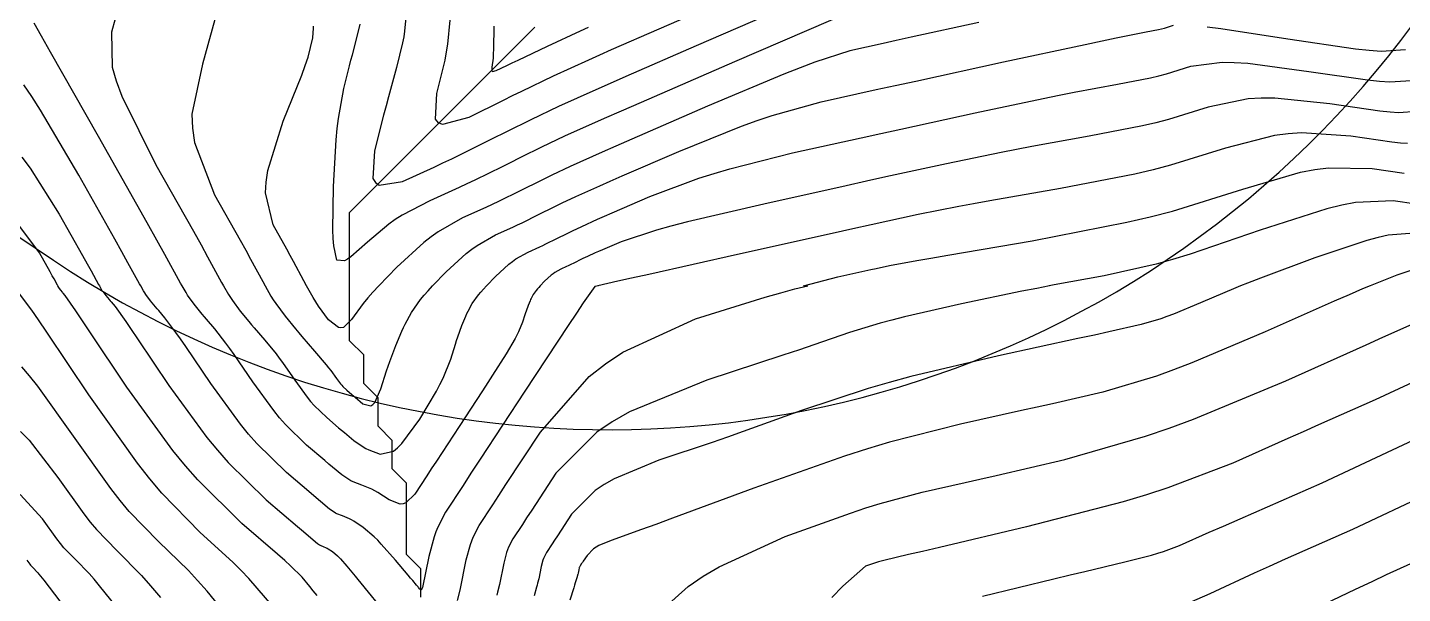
# Model space of a CAD drawing. Header units: metres. Extents: x 837475 to 838479, y 1189012 to 1191015.
# Drawn here: x 838040.3 to 838136.8, y 1189978.4 to 1190018.1 of the extents above; entities that cross this region are included whole.
import ezdxf

# ---------------------------------------------------------------- set-up
doc = ezdxf.new("R2010")
doc.units = ezdxf.units.M
doc.header["$LTSCALE"] = 0.3
for name, color, linetype in [('COTAS 10', 1, 'Continuous'), ('COTAS INT', 252, 'Continuous'), ('DRENAJE', 5, 'Continuous'), ('VIA2', 121, 'Continuous')]:
    doc.layers.add(name, color=color, linetype=linetype)

msp = doc.modelspace()

# ---------------------------------------------------------------- linework, layer by layer
at = {"layer": 'COTAS 10'}
for points in [[(838046.751, 1190019.682), (838046.232, 1190017.811), (838046.276, 1190015.34), (838046.555, 1190014.389), (838046.951, 1190013.321), (838049.349, 1190008.498), (838051.974, 1190003.839), (838052.514, 1190002.874), (838052.973, 1190002.05), (838053.955, 1190000.249), (838054.095, 1190000), (838054.431, 1189999.404), (838054.57, 1189999.182), (838054.714, 1189998.966), (838055.26, 1189998.233), (838055.869, 1189997.497), (838056.052, 1189997.279), (838056.241, 1189997.056), (838056.975, 1189996.202), (838057.769, 1189995.227), (838057.996, 1189994.929), (838058.225, 1189994.617), (838059.08, 1189993.389), (838059.956, 1189992.189), (838060.199, 1189991.895), (838060.442, 1189991.618), (838061.322, 1189990.756), (838062.15, 1189990.051), (838062.36, 1189989.874), (838062.563, 1189989.704), (838063.227, 1189989.151), (838063.881, 1189988.697), (838064.077, 1189988.588), (838064.28, 1189988.488), (838065.067, 1189988.186), (838066, 1189988.409), (838066.295, 1189988.639), (838066.605, 1189988.943), (838067.859, 1189990.645), (838069.017, 1189992.618), (838069.266, 1189993.092), (838069.486, 1189993.533), (838070.023, 1189994.866), (838070.348, 1189995.911), (838070.434, 1189996.172), (838070.518, 1189996.42), (838070.806, 1189997.214), (838071.086, 1189997.885), (838071.165, 1189998.057), (838071.245, 1189998.222), (838071.537, 1189998.767), (838071.965, 1189999.364), (838072.13, 1189999.562), (838072.316, 1189999.774), (838072.53, 1190000), (838073.155, 1190000.659), (838074.098, 1190001.517), (838074.35, 1190001.712), (838074.597, 1190001.889), (838075.453, 1190002.374), (838076.265, 1190002.741), (838076.484, 1190002.843), (838076.701, 1190002.946), (838077.465, 1190003.321), (838078.188, 1190003.681), (838078.379, 1190003.774), (838078.566, 1190003.865), (838079.21, 1190004.173), (838080.32, 1190004.671), (838080.802, 1190004.882), (838081.358, 1190005.125), (838083.996, 1190006.268), (838087.433, 1190007.559), (838088.494, 1190007.895), (838089.602, 1190008.223), (838093.996, 1190009.329), (838098.821, 1190010.398), (838100.201, 1190010.701), (838101.599, 1190011.007), (838106.807, 1190012.14), (838111.584, 1190013.152), (838112.71, 1190013.381), (838113.752, 1190013.589), (838116.807, 1190014.157), (838119.115, 1190014.608), (838119.687, 1190014.742), (838120.229, 1190014.88), (838121.94, 1190015.41), (838124.135, 1190015.693), (838124.981, 1190015.675), (838125.931, 1190015.616), (838130.223, 1190015.053), (838134.345, 1190014.447), (838135.187, 1190014.36), (838135.9, 1190014.309), (838137.394, 1190014.415)], [(838087.961, 1190019.464), (838084.614, 1190018.009), (838081.281, 1190016.555), (838080.458, 1190016.189), (838079.677, 1190015.839), (838077.216, 1190014.71), (838074.98, 1190013.644), (838074.342, 1190013.334), (838073.695, 1190013.017), (838071.288, 1190011.819), (838069.448, 1190011.323), (838069.158, 1190011.449), (838068.964, 1190011.688), (838069.054, 1190013.503), (838069.629, 1190015.848), (838069.739, 1190016.421), (838069.828, 1190016.962), (838069.974, 1190018.642)], [(838137.602, 1190003.692), (838135.793, 1190003.554), (838135.083, 1190003.394), (838134.282, 1190003.182), (838130.637, 1190001.977), (838126.829, 1190000.551), (838125.926, 1190000.2), (838125.423, 1190000), (838125.089, 1189999.867), (838122.614, 1189998.823), (838120.731, 1189998.026), (838120.268, 1189997.849), (838119.83, 1189997.691), (838118.458, 1189997.281), (838116.191, 1189996.772), (838115.188, 1189996.552), (838114.022, 1189996.298), (838108.458, 1189995.094), (838102.308, 1189993.638), (838100.772, 1189993.225), (838099.309, 1189992.808), (838094.631, 1189991.266), (838090.539, 1189989.775), (838089.446, 1189989.389), (838088.371, 1189989.016), (838084.631, 1189987.767), (838081.483, 1189986.474), (838080.781, 1189986.072), (838080.153, 1189985.652), (838078.495, 1189983.976), (838077.509, 1189982.472), (838077.304, 1189982.159), (838077.129, 1189981.892), (838076.744, 1189981.3), (838076.57, 1189980.969), (838076.528, 1189980.865), (838076.489, 1189980.756), (838076.373, 1189980.318), (838076.193, 1189979.447), (838076.119, 1189979.135), (838076.087, 1189979.012), (838076.051, 1189978.874), (838075.882, 1189978.243)], [(838057.618, 1189977.434), (838055.868, 1189979.464), (838055.322, 1189980.033), (838054.748, 1189980.605), (838052.453, 1189982.697), (838049.753, 1189985.463), (838048.924, 1189986.46), (838048.06, 1189987.558), (838044.649, 1189992.357), (838041.688, 1189996.762), (838041.108, 1189997.611), (838040.633, 1189998.299), (838039.785, 1189999.445)], [(838120.932, 1189977.381), (838123.301, 1189978.423), (838126.408, 1189979.866), (838127.452, 1189980.339), (838128.576, 1189980.844), (838133.301, 1189982.932), (838138.656, 1189985.465)]]:
    msp.add_lwpolyline(points, dxfattribs=at)
at = {"layer": 'COTAS INT'}
for points in [[(838053.674, 1190019.357), (838052.623, 1190015.566), (838051.872, 1190012.047), (838051.909, 1190011.057), (838052.052, 1190010.059), (838053.456, 1190006.395), (838055.25, 1190003.203), (838055.64, 1190002.503), (838055.983, 1190001.882), (838056.833, 1190000.3), (838057.002, 1190000), (838057.406, 1189999.281), (838057.575, 1189999.014), (838057.747, 1189998.753), (838058.406, 1189997.868), (838059.141, 1189996.98), (838059.361, 1189996.718), (838059.589, 1189996.449), (838060.475, 1189995.418), (838061.281, 1189994.471), (838061.458, 1189994.255), (838061.616, 1189994.058), (838062.022, 1189993.513), (838062.3, 1189993.132), (838062.377, 1189993.038), (838062.454, 1189992.95), (838062.733, 1189992.677), (838063.077, 1189992.387), (838063.194, 1189992.289), (838063.321, 1189992.183), (838063.862, 1189991.736), (838064.424, 1189991.592), (838064.565, 1189991.677), (838064.699, 1189991.816), (838065.132, 1189992.769), (838065.528, 1189994.03), (838065.64, 1189994.363), (838065.752, 1189994.689), (838066.163, 1189995.807), (838066.585, 1189996.817), (838066.704, 1189997.075), (838066.823, 1189997.324), (838067.263, 1189998.144), (838067.907, 1189999.042), (838068.156, 1189999.341), (838068.435, 1189999.66), (838068.757, 1190000), (838069.698, 1190000.992), (838071.118, 1190002.283), (838071.496, 1190002.577), (838071.868, 1190002.842), (838073.156, 1190003.572), (838074.379, 1190004.125), (838074.709, 1190004.279), (838075.035, 1190004.434), (838076.185, 1190004.998), (838077.273, 1190005.539), (838077.56, 1190005.68), (838077.842, 1190005.818), (838078.811, 1190006.28), (838080.482, 1190007.03), (838081.206, 1190007.348), (838082.044, 1190007.714), (838086.014, 1190009.434), (838090.413, 1190011.204), (838091.521, 1190011.602), (838092.582, 1190011.959), (838096.014, 1190012.916), (838099.875, 1190013.768), (838101.206, 1190014.059), (838102.65, 1190014.374), (838108.809, 1190015.711), (838114.539, 1190016.943), (838115.713, 1190017.192), (838116.708, 1190017.4), (838118.809, 1190017.82), (838119.67, 1190017.989), (838119.883, 1190018.039), (838120.085, 1190018.09), (838120.724, 1190018.288)], [(838098.357, 1190019.349), (838089.934, 1190015.714), (838083.373, 1190012.872), (838081.987, 1190012.267), (838080.788, 1190011.74), (838078.014, 1190010.495), (838076.394, 1190009.722), (838075.923, 1190009.493), (838075.442, 1190009.257), (838073.624, 1190008.352), (838071.704, 1190007.41), (838071.158, 1190007.152), (838070.606, 1190006.894), (838068.563, 1190005.97), (838066.623, 1190004.965), (838066.137, 1190004.656), (838065.672, 1190004.334), (838064.177, 1190003.06), (838063.027, 1190002.038), (838062.78, 1190001.876), (838062.565, 1190001.765), (838062.045, 1190001.799), (838061.814, 1190002.819), (838061.781, 1190003.33), (838061.761, 1190003.94), (838061.8, 1190006.967), (838061.986, 1190010.257), (838062.059, 1190011.033), (838062.141, 1190011.75), (838062.514, 1190013.85), (838062.92, 1190015.44), (838063.023, 1190015.835), (838063.122, 1190016.21), (838063.445, 1190017.402), (838063.683, 1190018.368)], [(838137.788, 1190012.239), (838136.519, 1190012.149), (838135.914, 1190012.193), (838135.199, 1190012.266), (838131.699, 1190012.781), (838127.823, 1190013.174), (838126.871, 1190013.171), (838125.971, 1190013.12), (838123.157, 1190012.532), (838120.372, 1190011.67), (838119.49, 1190011.446), (838118.561, 1190011.228), (838114.805, 1190010.494), (838110.796, 1190009.778), (838109.707, 1190009.571), (838108.628, 1190009.36), (838104.805, 1190008.57), (838100.549, 1190007.64), (838099.196, 1190007.343), (838097.767, 1190007.027), (838091.978, 1190005.743), (838086.622, 1190004.486), (838085.467, 1190004.189), (838084.454, 1190003.914), (838081.978, 1190003.102), (838080.672, 1190002.537), (838080.397, 1190002.416), (838080.159, 1190002.312), (838079.609, 1190002.065), (838079.29, 1190001.913), (838079.198, 1190001.868), (838079.103, 1190001.822), (838078.745, 1190001.644), (838078.367, 1190001.458), (838078.26, 1190001.407), (838078.151, 1190001.357), (838077.749, 1190001.175), (838077.326, 1190000.935), (838077.203, 1190000.847), (838077.079, 1190000.751), (838076.612, 1190000.326), (838076.303, 1190000), (838076.197, 1189999.888), (838076.105, 1189999.783), (838076.023, 1189999.685), (838075.811, 1189999.39), (838075.667, 1189999.12), (838075.627, 1189999.038), (838075.588, 1189998.953), (838075.45, 1189998.621), (838075.307, 1189998.228), (838075.265, 1189998.105), (838075.223, 1189997.976), (838075.062, 1189997.459), (838074.784, 1189996.78), (838074.668, 1189996.549), (838074.534, 1189996.299), (838073.912, 1189995.243), (838072.96, 1189993.744), (838072.62, 1189993.216), (838072.246, 1189992.638), (838070.618, 1189990.144), (838069.019, 1189987.702), (838068.663, 1189987.157), (838068.344, 1189986.67), (838067.509, 1189985.386), (838066.872, 1189984.771), (838066.679, 1189984.705), (838066.479, 1189984.685), (838065.696, 1189984.99), (838064.899, 1189985.512), (838064.69, 1189985.629), (838064.487, 1189985.734), (838063.794, 1189986.013), (838063.176, 1189986.247), (838063.019, 1189986.324), (838062.869, 1189986.405), (838062.378, 1189986.743), (838061.725, 1189987.289), (838061.473, 1189987.503), (838061.19, 1189987.743), (838059.91, 1189988.835), (838058.429, 1189990.285), (838058.02, 1189990.752), (838057.612, 1189991.246), (838056.138, 1189993.266), (838054.835, 1189995.177), (838054.533, 1189995.603), (838054.257, 1189995.983), (838053.475, 1189996.985), (838052.892, 1189997.663), (838052.742, 1189997.84), (838052.597, 1189998.013), (838052.113, 1189998.597), (838051.68, 1189999.179), (838051.566, 1189999.351), (838051.455, 1189999.527), (838051.189, 1190000), (838051.078, 1190000.198), (838049.975, 1190002.2), (838049.406, 1190003.215), (838048.724, 1190004.43), (838045.309, 1190010.481), (838041.96, 1190016.4), (838041.319, 1190017.531), (838040.801, 1190018.442)], [(838107.065, 1190018.471), (838102.314, 1190017.44), (838101.274, 1190017.214), (838100.355, 1190017.013), (838098.032, 1190016.503), (838095.561, 1190015.695), (838094.548, 1190015.308), (838093.393, 1190014.849), (838088.032, 1190012.599), (838082.73, 1190010.302), (838081.611, 1190009.814), (838080.644, 1190009.389), (838078.412, 1190008.388), (838077.118, 1190007.77), (838076.742, 1190007.587), (838076.357, 1190007.398), (838074.905, 1190006.675), (838073.37, 1190005.922), (838072.933, 1190005.715), (838072.492, 1190005.509), (838070.859, 1190004.771), (838069.139, 1190003.796), (838068.642, 1190003.441), (838068.137, 1190003.049), (838066.241, 1190001.325), (838064.979, 1190000), (838064.566, 1189999.566), (838064.2, 1189999.152), (838063.877, 1189998.769), (838063.065, 1189997.651), (838062.492, 1189997.092), (838062.32, 1189997.062), (838062.143, 1189997.087), (838061.454, 1189997.625), (838060.745, 1189998.585), (838060.554, 1189998.875), (838060.366, 1189999.176), (838059.906, 1190000), (838059.71, 1190000.352), (838058.992, 1190001.713), (838058.765, 1190002.131), (838058.526, 1190002.567), (838057.564, 1190004.292), (838057.04, 1190006.525), (838057.078, 1190007.282), (838057.195, 1190008.099), (838058.278, 1190011.551), (838059.569, 1190014.787), (838059.818, 1190015.469), (838060.019, 1190016.058), (838060.353, 1190017.408), (838060.39, 1190018.073), (838060.405, 1190018.229)], [(838066.9, 1190019.06), (838066.791, 1190017.869), (838066.724, 1190017.477), (838066.642, 1190017.057), (838066.211, 1190015.315), (838065.651, 1190013.253), (838065.486, 1190012.631), (838065.318, 1190011.987), (838064.675, 1190009.478), (838064.57, 1190007.536), (838064.74, 1190007.249), (838064.996, 1190007.07), (838066.64, 1190007.334), (838068.858, 1190008.339), (838069.476, 1190008.629), (838070.095, 1190008.924), (838072.344, 1190010.029), (838074.527, 1190011.116), (838075.104, 1190011.399), (838075.67, 1190011.674), (838077.615, 1190012.603), (838080.232, 1190013.79), (838081.222, 1190014.228), (838082.327, 1190014.713), (838087.274, 1190016.862), (838092.078, 1190018.94)], [(838073.047, 1190018.223), (838073.02, 1190016.614), (838073.007, 1190016.277), (838072.991, 1190015.988), (838072.912, 1190015.336), (838072.9, 1190015.092), (838072.926, 1190015.06), (838072.965, 1190015.043), (838073.212, 1190015.11), (838073.966, 1190015.473), (838074.324, 1190015.643), (838074.747, 1190015.843), (838076.817, 1190016.818), (838079.121, 1190017.889), (838079.693, 1190018.15)], [(838123.092, 1190018.179), (838124.039, 1190018.057), (838128.747, 1190017.325), (838133.491, 1190016.628), (838134.461, 1190016.528), (838135.281, 1190016.469), (838137.001, 1190016.591)], [(838080.401, 1190000), (838080.141, 1189999.955), (838079.319, 1189998.808), (838078.841, 1189998.098), (838078.253, 1189997.218), (838075.222, 1189992.621), (838072.093, 1189987.845), (838071.443, 1189986.853), (838070.888, 1189986.004), (838069.664, 1189984.127), (838069.113, 1189983.075), (838068.981, 1189982.746), (838068.858, 1189982.399), (838068.489, 1189981.01), (838068.039, 1189978.838), (838067.985, 1189978.699), (838067.966, 1189978.683), (838067.945, 1189978.676), (838067.855, 1189978.732), (838067.758, 1189978.846), (838067.733, 1189978.876), (838067.709, 1189978.905), (838067.629, 1189979.002), (838067.357, 1189979.327), (838067.213, 1189979.5), (838067.038, 1189979.708), (838066.157, 1189980.759), (838065.153, 1189981.891), (838064.9, 1189982.151), (838064.659, 1189982.388), (838063.881, 1189983.049), (838063.23, 1189983.485), (838063.07, 1189983.579), (838062.918, 1189983.662), (838062.439, 1189983.866), (838062.042, 1189984.016), (838061.941, 1189984.065), (838061.844, 1189984.118), (838061.528, 1189984.335), (838060.888, 1189984.875), (838060.586, 1189985.132), (838060.231, 1189985.435), (838058.498, 1189986.914), (838056.417, 1189988.952), (838055.842, 1189989.608), (838055.267, 1189990.303), (838053.196, 1189993.143), (838051.444, 1189995.737), (838051.071, 1189996.277), (838050.746, 1189996.74), (838049.975, 1189997.768), (838049.544, 1189998.27), (838049.432, 1189998.401), (838049.325, 1189998.529), (838048.967, 1189998.961), (838048.646, 1189999.393), (838048.562, 1189999.519), (838048.48, 1189999.65), (838048.282, 1190000), (838048.2, 1190000.146), (838047.384, 1190001.629), (838046.963, 1190002.38), (838046.458, 1190003.279), (838043.93, 1190007.759), (838041.237, 1190012.325), (838040.628, 1190013.279), (838040.077, 1190014.098)], [(838137.138, 1190009.989), (838136.64, 1190010.025), (838136.052, 1190010.086), (838133.175, 1190010.509), (838129.715, 1190010.732), (838128.761, 1190010.667), (838127.807, 1190010.547), (838124.373, 1190009.655), (838120.515, 1190008.46), (838119.294, 1190008.15), (838118.006, 1190007.848), (838112.803, 1190006.831), (838107.84, 1190005.966), (838106.704, 1190005.76), (838105.672, 1190005.569), (838102.803, 1190004.999), (838099.526, 1190004.28), (838098.236, 1190003.995), (838096.78, 1190003.672), (838090.141, 1190002.196), (838083.91, 1190000.806), (838082.711, 1190000.538), (838081.741, 1190000.32), (838080.338, 1190000)], [(838039.937, 1190009.026), (838040.515, 1190008.25), (838042.551, 1190005.036), (838044.192, 1190002.129), (838044.52, 1190001.545), (838044.793, 1190001.057), (838045.323, 1190000.095), (838045.377, 1190000), (838045.505, 1189999.772), (838045.558, 1189999.688), (838045.612, 1189999.606), (838045.821, 1189999.326), (838046.053, 1189999.045), (838046.123, 1189998.962), (838046.195, 1189998.877), (838046.475, 1189998.551), (838047.234, 1189997.496), (838047.608, 1189996.951), (838048.054, 1189996.296), (838050.255, 1189993.02), (838052.923, 1189989.36), (838053.664, 1189988.465), (838054.405, 1189987.62), (838057.086, 1189984.993), (838059.271, 1189983.126), (838059.699, 1189982.761), (838060.05, 1189982.461), (838060.679, 1189981.927), (838060.82, 1189981.83), (838060.863, 1189981.807), (838060.907, 1189981.785), (838061.084, 1189981.718), (838061.297, 1189981.628), (838061.364, 1189981.591), (838061.436, 1189981.549), (838061.725, 1189981.355), (838062.071, 1189981.061), (838062.178, 1189980.956), (838062.29, 1189980.84), (838062.737, 1189980.337), (838063.317, 1189979.638), (838063.514, 1189979.399), (838063.726, 1189979.14), (838065.478, 1189976.992)], [(838094.78, 1190000), (838097.183, 1190000.627), (838099.08, 1190001.049), (838099.496, 1190001.141), (838099.865, 1190001.223), (838100.801, 1190001.428), (838102.716, 1190001.778), (838103.701, 1190001.95), (838104.884, 1190002.155), (838110.801, 1190003.168), (838117.452, 1190004.468), (838119.098, 1190004.853), (838120.659, 1190005.25), (838125.59, 1190006.777), (838129.643, 1190007.974), (838130.65, 1190008.163), (838131.608, 1190008.291), (838134.65, 1190008.237), (838136.906, 1190007.905)], [(838137.759, 1190005.724), (838136.126, 1190005.964), (838133.5, 1190005.849), (838132.54, 1190005.659), (838131.479, 1190005.401), (838126.807, 1190003.899), (838121.884, 1190002.225), (838120.665, 1190001.857), (838119.509, 1190001.532), (838115.854, 1190000.706), (838112.345, 1190000.068), (838111.995, 1190000)], [(838060.652, 1189978.269), (838060.371, 1189978.616), (838060.131, 1189978.913), (838059.603, 1189979.572), (838058.795, 1189980.352), (838058.378, 1189980.725), (838057.877, 1189981.167), (838055.373, 1189983.329), (838052.281, 1189986.383), (838051.41, 1189987.386), (838050.533, 1189988.457), (838047.313, 1189992.897), (838044.663, 1189996.856), (838044.146, 1189997.625), (838043.723, 1189998.252), (838042.975, 1189999.334), (838042.846, 1189999.484), (838042.813, 1189999.523), (838042.781, 1189999.561), (838042.674, 1189999.69), (838042.579, 1189999.819), (838042.529, 1189999.895), (838042.471, 1190000), (838042.446, 1190000.044), (838042.202, 1190000.486), (838042.077, 1190000.71), (838041.926, 1190000.978), (838041.172, 1190002.314), (838039.792, 1190004.175)], [(838137.801, 1190001.224), (838136.399, 1190000.76), (838134.518, 1190000), (838133.991, 1189999.787), (838133.049, 1189999.384), (838131.987, 1189998.923), (838127.159, 1189996.776), (838122.003, 1189994.592), (838120.734, 1189994.108), (838119.535, 1189993.676), (838115.777, 1189992.553), (838112.232, 1189991.734), (838111.166, 1189991.493), (838110.064, 1189991.247), (838105.777, 1189990.31), (838100.801, 1189989.026), (838099.263, 1189988.561), (838097.656, 1189988.049), (838091.275, 1189985.807), (838085.585, 1189983.693), (838084.413, 1189983.262), (838083.416, 1189982.897), (838081.275, 1189982.139), (838080.408, 1189981.783), (838080.215, 1189981.672), (838080.042, 1189981.556), (838079.585, 1189981.095), (838079.314, 1189980.681), (838079.258, 1189980.595), (838079.209, 1189980.521), (838079.103, 1189980.358), (838079.055, 1189980.267), (838079.044, 1189980.238), (838079.033, 1189980.208), (838079.001, 1189980.088), (838078.952, 1189979.848), (838078.931, 1189979.762), (838078.923, 1189979.728), (838078.913, 1189979.69), (838078.866, 1189979.516), (838078.758, 1189979.155), (838078.709, 1189978.998), (838078.652, 1189978.817), (838078.378, 1189977.958)], [(838070.506, 1189977.927), (838070.675, 1189978.647), (838071.117, 1189980.779), (838071.402, 1189981.852), (838071.496, 1189982.119), (838071.598, 1189982.373), (838072.024, 1189983.185), (838072.968, 1189984.633), (838073.397, 1189985.288), (838073.898, 1189986.054), (838076.313, 1189989.739), (838079.736, 1189993.637), (838080.874, 1189994.537), (838082.094, 1189995.359), (838087.183, 1189997.682), (838092.079, 1189999.202), (838093.176, 1189999.519), (838094.161, 1189999.791), (838095.07, 1190000)], [(838112.033, 1190000), (838111.137, 1189999.828), (838110.088, 1189999.621), (838105.854, 1189998.738), (838101.858, 1189997.828), (838100.96, 1189997.604), (838100.152, 1189997.392), (838097.987, 1189996.725), (838095.494, 1189995.856), (838094.48, 1189995.517), (838093.325, 1189995.134), (838087.987, 1189993.396), (838082.558, 1189991.165), (838081.348, 1189990.472), (838080.263, 1189989.747), (838077.404, 1189986.858), (838075.703, 1189984.263), (838075.35, 1189983.724), (838075.049, 1189983.262), (838074.384, 1189982.243), (838074.084, 1189981.671), (838074.012, 1189981.492), (838073.945, 1189981.304), (838073.745, 1189980.549), (838073.434, 1189979.047), (838073.306, 1189978.509), (838073.252, 1189978.297)], [(838083.493, 1189976.063), (838086.691, 1189978.915), (838087.739, 1189979.623), (838088.859, 1189980.296), (838093.493, 1189982.429), (838098.066, 1189984.061), (838099.147, 1189984.418), (838100.149, 1189984.733), (838103.097, 1189985.526), (838106.105, 1189986.196), (838107.145, 1189986.434), (838108.274, 1189986.695), (838113.097, 1189987.825), (838118.764, 1189989.447), (838120.425, 1189990.018), (838122.126, 1189990.642), (838128.603, 1189993.332), (838134.236, 1189995.866), (838135.405, 1189996.391), (838136.405, 1189996.839), (838138.603, 1189997.818)], [(838055.633, 1189975.296), (838052.942, 1189978.575), (838052.266, 1189979.34), (838051.619, 1189980.043), (838049.533, 1189982.065), (838047.466, 1189984.182), (838046.832, 1189984.946), (838046.17, 1189985.786), (838043.559, 1189989.46), (838041.064, 1189992.963), (838040.477, 1189993.696), (838039.934, 1189994.326)], [(838138.835, 1189993.853), (838134.879, 1189991.999), (838130.906, 1189990.251), (838129.818, 1189989.769), (838128.737, 1189989.288), (838124.879, 1189987.561), (838120.336, 1189985.829), (838118.824, 1189985.346), (838117.2, 1189984.861), (838110.416, 1189983.097), (838104.315, 1189981.656), (838103.123, 1189981.375), (838102.147, 1189981.145), (838100.416, 1189980.742), (838100.02, 1189980.635), (838099.886, 1189980.593), (838099.74, 1189980.545), (838099.127, 1189980.326), (838097.522, 1189978.932), (838096.753, 1189978.144)], [(838039.845, 1189989.782), (838040.441, 1189989.165), (838042.469, 1189986.562), (838044.281, 1189984.014), (838044.739, 1189983.431), (838045.179, 1189982.901), (838046.613, 1189981.432), (838048.341, 1189979.672), (838048.966, 1189978.959), (838049.655, 1189978.147)], [(838107.316, 1189978.24), (838112.335, 1189979.446), (838113.474, 1189979.719), (838114.504, 1189979.965), (838117.316, 1189980.635), (838119.183, 1189981.114), (838119.618, 1189981.241), (838120.016, 1189981.364), (838121.155, 1189981.789), (838123.238, 1189982.71), (838124.232, 1189983.147), (838125.406, 1189983.663), (838131.155, 1189986.181), (838137.988, 1189989.382)], [(838047.078, 1189976.874), (838045.392, 1189978.965), (838045.008, 1189979.418), (838044.658, 1189979.817), (838043.693, 1189980.8), (838042.893, 1189981.62), (838042.647, 1189981.916), (838042.391, 1189982.242), (838041.379, 1189983.665), (838039.817, 1189985.366)], [(838040.289, 1189980.768), (838040.501, 1189980.47), (838040.554, 1189980.401), (838040.606, 1189980.339), (838040.774, 1189980.168), (838040.976, 1189979.962), (838041.049, 1189979.878), (838041.13, 1189979.783), (838041.483, 1189979.345), (838042.599, 1189977.87)], [(838138.086, 1189980.838), (838135.641, 1189979.718), (838134.629, 1189979.244), (838133.472, 1189978.699), (838128.086, 1189976.137)]]:
    msp.add_lwpolyline(points, dxfattribs=at)
at = {"layer": 'DRENAJE'}
for points in [[(838062.92551, 1190003.15142, 0), (838062.92551, 1190004.15108, 0), (838062.92551, 1190005.15075, 0), (838063.92517, 1190006.15041, 0), (838064.92484, 1190007.15007, 0), (838065.9245, 1190008.14974, 0), (838066.92416, 1190009.1494, 0), (838067.92382, 1190010.14906, 0), (838068.92349, 1190011.14872, 0), (838069.92315, 1190012.14839, 0), (838070.92281, 1190013.14805, 0), (838071.92248, 1190014.14771, 0), (838072.92214, 1190015.14738, 0), (838073.9218, 1190016.14704, 0), (838074.92147, 1190017.1467, 0), (838075.92113, 1190018.14636, 0)], [(838067.92382, 1189978.15985, 0), (838067.92382, 1189979.15951, 0), (838067.92382, 1189980.15917, 0), (838066.92416, 1189981.15884, 0), (838066.92416, 1189982.1585, 0), (838066.92416, 1189983.15816, 0), (838066.92416, 1189984.15783, 0), (838066.92416, 1189985.15749, 0), (838066.92416, 1189986.15715, 0), (838065.9245, 1189987.15681, 0), (838065.9245, 1189988.15648, 0), (838065.9245, 1189989.15614, 0), (838064.92484, 1189990.1558, 0), (838064.92484, 1189991.15547, 0), (838064.92484, 1189992.15513, 0), (838063.92517, 1189993.15479, 0), (838063.92517, 1189994.15445, 0), (838063.92517, 1189995.15412, 0), (838062.92551, 1189996.15378, 0), (838062.92551, 1189997.15344, 0), (838062.92551, 1189998.15311, 0), (838062.92551, 1189999.15277, 0), (838062.92551, 1190000.15243, 0), (838062.92551, 1190001.1521, 0), (838062.92551, 1190002.15176, 0), (838062.92551, 1190003.15142, 0)]]:
    msp.add_polyline3d(points, dxfattribs=at)
at = {"layer": 'VIA2'}
msp.add_line((837931.03685, 1190076.44976), (838042.14902, 1190001.80201), dxfattribs=at)
msp.add_arc((838081.18522, 1190059.90687), 70, 236.1058721, 21.1271435, dxfattribs=at)

doc.saveas('drawing.dxf')
